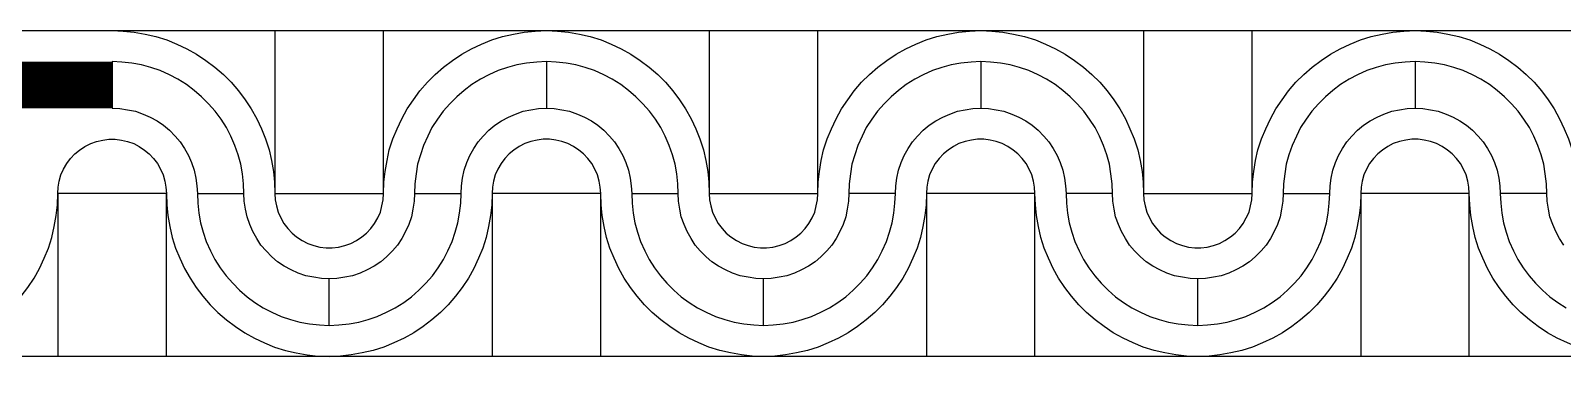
# Model space of a CAD drawing. Extents: x 190.8 to 267.1, y 124 to 174.8.
# Drawn here: x 231.282 to 232.27, y 156.955 to 157.186 of the extents above; entities that cross this region are included whole.
import ezdxf

# ---------------------------------------------------------------- set-up
doc = ezdxf.new("R2010")
doc.units = 0
doc.header["$MEASUREMENT"] = 0

msp = doc.modelspace()

# ---------------------------------------------------------------- linework, layer by layer
msp.add_line((231.26463, 157.18555), (233.39133, 157.18555))
for points in [[(231.33463, 157.18555), (231.34188, 157.1853), (231.34888, 157.18455), (231.35588, 157.1833), (231.36288, 157.1818), (231.36988, 157.17955), (231.37638, 157.1768), (231.38288, 157.1738), (231.38913, 157.1703), (231.39513, 157.1663), (231.40088, 157.16205), (231.40638, 157.1573), (231.41138, 157.1523), (231.41613, 157.1468), (231.42038, 157.14105), (231.42438, 157.13505), (231.42788, 157.1288), (231.43088, 157.1223), (231.43363, 157.1158), (231.43588, 157.1088), (231.43738, 157.1018), (231.43863, 157.0948), (231.43938, 157.0878), (231.43963, 157.08055)], [(231.43963, 157.18555), (231.43963, 157.08055), (231.50963, 157.08055), (231.50963, 157.18555)], [(231.50963, 157.08055), (231.50988, 157.0878), (231.51063, 157.0948), (231.51188, 157.1018), (231.51338, 157.1088), (231.51563, 157.1158), (231.51838, 157.1223), (231.52138, 157.1288), (231.52488, 157.13505), (231.52888, 157.14105), (231.53313, 157.1468), (231.53788, 157.1523), (231.54288, 157.1573), (231.54838, 157.16205), (231.55413, 157.1663), (231.56013, 157.1703), (231.56638, 157.1738), (231.57288, 157.1768), (231.57938, 157.17955), (231.58638, 157.1818), (231.59338, 157.1833), (231.60038, 157.18455), (231.60738, 157.1853), (231.61463, 157.18555)], [(231.61463, 157.18555), (231.62188, 157.1853), (231.62888, 157.18455), (231.63588, 157.1833), (231.64288, 157.1818), (231.64988, 157.17955), (231.65638, 157.1768), (231.66288, 157.1738), (231.66913, 157.1703), (231.67513, 157.1663), (231.68088, 157.16205), (231.68638, 157.1573), (231.69138, 157.1523), (231.69613, 157.1468), (231.70038, 157.14105), (231.70438, 157.13505), (231.70788, 157.1288), (231.71088, 157.1223), (231.71363, 157.1158), (231.71588, 157.1088), (231.71738, 157.1018), (231.71863, 157.0948), (231.71938, 157.0878), (231.71963, 157.08055)], [(231.71963, 157.18555), (231.71963, 157.08055), (231.78963, 157.08055), (231.78963, 157.18555)], [(231.78963, 157.08055), (231.78988, 157.0878), (231.79063, 157.0948), (231.79188, 157.1018), (231.79338, 157.1088), (231.79563, 157.1158), (231.79838, 157.1223), (231.80138, 157.1288), (231.80488, 157.13505), (231.80888, 157.14105), (231.81313, 157.1468), (231.81788, 157.1523), (231.82288, 157.1573), (231.82838, 157.16205), (231.83413, 157.1663), (231.84013, 157.1703), (231.84638, 157.1738), (231.85288, 157.1768), (231.85938, 157.17955), (231.86638, 157.1818), (231.87338, 157.1833), (231.88038, 157.18455), (231.88738, 157.1853), (231.89463, 157.18555)], [(231.89463, 157.18555), (231.90188, 157.1853), (231.90888, 157.18455), (231.91588, 157.1833), (231.92288, 157.1818), (231.92988, 157.17955), (231.93638, 157.1768), (231.94288, 157.1738), (231.94913, 157.1703), (231.95513, 157.1663), (231.96088, 157.16205), (231.96638, 157.1573), (231.97138, 157.1523), (231.97613, 157.1468), (231.98038, 157.14105), (231.98438, 157.13505), (231.98788, 157.1288), (231.99088, 157.1223), (231.99363, 157.1158), (231.99588, 157.1088), (231.99738, 157.1018), (231.99863, 157.0948), (231.99938, 157.0878), (231.99963, 157.08055)], [(231.99963, 157.18555), (231.99963, 157.08055), (232.06963, 157.08055), (232.06963, 157.18555)], [(232.06963, 157.08055), (232.06988, 157.0878), (232.07063, 157.0948), (232.07188, 157.1018), (232.07338, 157.1088), (232.07563, 157.1158), (232.07838, 157.1223), (232.08138, 157.1288), (232.08488, 157.13505), (232.08888, 157.14105), (232.09313, 157.1468), (232.09788, 157.1523), (232.10288, 157.1573), (232.10838, 157.16205), (232.11413, 157.1663), (232.12013, 157.1703), (232.12638, 157.1738), (232.13288, 157.1768), (232.13938, 157.17955), (232.14638, 157.1818), (232.15338, 157.1833), (232.16038, 157.18455), (232.16738, 157.1853), (232.17463, 157.18555)], [(232.17463, 157.18555), (232.18188, 157.1853), (232.18888, 157.18455), (232.19588, 157.1833), (232.20288, 157.1818), (232.20988, 157.17955), (232.21638, 157.1768), (232.22288, 157.1738), (232.22913, 157.1703), (232.23513, 157.1663), (232.24088, 157.16205), (232.24638, 157.1573), (232.25138, 157.1523), (232.25613, 157.1468), (232.26038, 157.14105), (232.26438, 157.13505), (232.26788, 157.1288), (232.27088, 157.1223), (232.27363, 157.1158), (232.27588, 157.1088), (232.27738, 157.1018), (232.27863, 157.0948), (232.27938, 157.0878), (232.27963, 157.08055)], [(231.61463, 157.16555), (231.60838, 157.1653), (231.60188, 157.16455), (231.59563, 157.16355), (231.58963, 157.1618), (231.58363, 157.1598), (231.57763, 157.15705), (231.57213, 157.1543), (231.56663, 157.1508), (231.56163, 157.14705), (231.55688, 157.1428), (231.55238, 157.1383), (231.54813, 157.13355), (231.54438, 157.12855), (231.54088, 157.12305), (231.53813, 157.11755), (231.53538, 157.11155), (231.53338, 157.10555), (231.53163, 157.09955), (231.53063, 157.0933), (231.52988, 157.0868), (231.52963, 157.08055), (231.55963, 157.08055), (231.55988, 157.08555), (231.56063, 157.09055), (231.56163, 157.09555), (231.56338, 157.10055), (231.56538, 157.10505), (231.56788, 157.10955), (231.57063, 157.1138), (231.57388, 157.11755), (231.57763, 157.1213), (231.58138, 157.12455), (231.58563, 157.1273), (231.59013, 157.1298), (231.59463, 157.1318), (231.59963, 157.13355), (231.60463, 157.13455), (231.60963, 157.1353), (231.61463, 157.13555)], [(231.89463, 157.16555), (231.88838, 157.1653), (231.88188, 157.16455), (231.87563, 157.16355), (231.86963, 157.1618), (231.86363, 157.1598), (231.85763, 157.15705), (231.85213, 157.1543), (231.84663, 157.1508), (231.84163, 157.14705), (231.83688, 157.1428), (231.83238, 157.1383), (231.82813, 157.13355), (231.82438, 157.12855), (231.82088, 157.12305), (231.81813, 157.11755), (231.81538, 157.11155), (231.81338, 157.10555), (231.81163, 157.09955), (231.81063, 157.0933), (231.80988, 157.0868), (231.80963, 157.08055)], [(231.97963, 157.08055), (231.97938, 157.0868), (231.97863, 157.0933), (231.97763, 157.09955), (231.97588, 157.10555), (231.97388, 157.11155), (231.97113, 157.11755), (231.96838, 157.12305), (231.96488, 157.12855), (231.96113, 157.13355), (231.95688, 157.1383), (231.95238, 157.1428), (231.94763, 157.14705), (231.94263, 157.1508), (231.93713, 157.1543), (231.93163, 157.15705), (231.92563, 157.1598), (231.91963, 157.1618), (231.91363, 157.16355), (231.90738, 157.16455), (231.90088, 157.1653), (231.89463, 157.16555), (231.89463, 157.13555), (231.89963, 157.1353), (231.90463, 157.13455), (231.90963, 157.13355), (231.91463, 157.1318), (231.91913, 157.1298), (231.92363, 157.1273), (231.92788, 157.12455), (231.93163, 157.1213), (231.93538, 157.11755), (231.93863, 157.1138), (231.94138, 157.10955), (231.94388, 157.10505), (231.94588, 157.10055), (231.94763, 157.09555), (231.94863, 157.09055), (231.94938, 157.08555), (231.94963, 157.08055)], [(232.17463, 157.16555), (232.16838, 157.1653), (232.16188, 157.16455), (232.15563, 157.16355), (232.14963, 157.1618), (232.14363, 157.1598), (232.13763, 157.15705), (232.13213, 157.1543), (232.12663, 157.1508), (232.12163, 157.14705), (232.11688, 157.1428), (232.11238, 157.1383), (232.10813, 157.13355), (232.10438, 157.12855), (232.10088, 157.12305), (232.09813, 157.11755), (232.09538, 157.11155), (232.09338, 157.10555), (232.09163, 157.09955), (232.09063, 157.0933), (232.08988, 157.0868), (232.08963, 157.08055), (232.11963, 157.08055), (232.11988, 157.08555), (232.12063, 157.09055), (232.12163, 157.09555), (232.12338, 157.10055), (232.12538, 157.10505), (232.12788, 157.10955), (232.13063, 157.1138), (232.13388, 157.11755), (232.13763, 157.1213), (232.14138, 157.12455), (232.14563, 157.1273), (232.15013, 157.1298), (232.15463, 157.1318), (232.15963, 157.13355), (232.16463, 157.13455), (232.16963, 157.1353), (232.17463, 157.13555)], [(232.25963, 157.08055), (232.25938, 157.0868), (232.25863, 157.0933), (232.25763, 157.09955), (232.25588, 157.10555), (232.25388, 157.11155), (232.25113, 157.11755), (232.24838, 157.12305), (232.24488, 157.12855), (232.24113, 157.13355), (232.23688, 157.1383), (232.23238, 157.1428), (232.22763, 157.14705), (232.22263, 157.1508), (232.21713, 157.1543), (232.21163, 157.15705), (232.20563, 157.1598), (232.19963, 157.1618), (232.19363, 157.16355), (232.18738, 157.16455), (232.18088, 157.1653), (232.17463, 157.16555), (232.17463, 157.13555), (232.17963, 157.1353), (232.18463, 157.13455), (232.18963, 157.13355), (232.19463, 157.1318), (232.19913, 157.1298), (232.20363, 157.1273), (232.20788, 157.12455), (232.21163, 157.1213), (232.21538, 157.11755), (232.21863, 157.1138), (232.22138, 157.10955), (232.22388, 157.10505), (232.22588, 157.10055), (232.22763, 157.09555), (232.22863, 157.09055), (232.22938, 157.08555), (232.22963, 157.08055)], [(231.83963, 157.08055), (231.83988, 157.08555), (231.84063, 157.09055), (231.84163, 157.09555), (231.84338, 157.10055), (231.84538, 157.10505), (231.84788, 157.10955), (231.85063, 157.1138), (231.85388, 157.11755), (231.85763, 157.1213), (231.86138, 157.12455), (231.86563, 157.1273), (231.87013, 157.1298), (231.87463, 157.1318), (231.87963, 157.13355), (231.88463, 157.13455), (231.88963, 157.1353), (231.89463, 157.13555)], [(231.29963, 157.08055), (231.29988, 157.08455), (231.30063, 157.08855), (231.30163, 157.09255), (231.30338, 157.0963), (231.30538, 157.0998), (231.30788, 157.10305), (231.31063, 157.10605), (231.31363, 157.10855), (231.31713, 157.1108), (231.32088, 157.1128), (231.32463, 157.11405), (231.32863, 157.11505), (231.33263, 157.11555), (231.33663, 157.11555), (231.34063, 157.11505), (231.34463, 157.11405), (231.34863, 157.1128), (231.35213, 157.1108), (231.35563, 157.10855), (231.35863, 157.10605), (231.36138, 157.10305), (231.36388, 157.0998), (231.36588, 157.0963), (231.36763, 157.09255), (231.36863, 157.08855), (231.36938, 157.08455), (231.36963, 157.08055)], [(231.64963, 157.08055), (231.64938, 157.08455), (231.64863, 157.08855), (231.64763, 157.09255), (231.64588, 157.0963), (231.64388, 157.0998), (231.64138, 157.10305), (231.63863, 157.10605), (231.63563, 157.10855), (231.63213, 157.1108), (231.62838, 157.1128), (231.62463, 157.11405), (231.62063, 157.11505), (231.61663, 157.11555), (231.61263, 157.11555), (231.60863, 157.11505), (231.60463, 157.11405), (231.60063, 157.1128), (231.59713, 157.1108), (231.59363, 157.10855), (231.59063, 157.10605), (231.58788, 157.10305), (231.58538, 157.0998), (231.58338, 157.0963), (231.58163, 157.09255), (231.58063, 157.08855), (231.57988, 157.08455), (231.57963, 157.08055)], [(231.92963, 157.08055), (231.92938, 157.08455), (231.92863, 157.08855), (231.92763, 157.09255), (231.92588, 157.0963), (231.92388, 157.0998), (231.92138, 157.10305), (231.91863, 157.10605), (231.91563, 157.10855), (231.91213, 157.1108), (231.90838, 157.1128), (231.90463, 157.11405), (231.90063, 157.11505), (231.89663, 157.11555), (231.89263, 157.11555), (231.88863, 157.11505), (231.88463, 157.11405), (231.88063, 157.1128), (231.87713, 157.1108), (231.87363, 157.10855), (231.87063, 157.10605), (231.86788, 157.10305), (231.86538, 157.0998), (231.86338, 157.0963), (231.86163, 157.09255), (231.86063, 157.08855), (231.85988, 157.08455), (231.85963, 157.08055)], [(232.20963, 157.08055), (232.20938, 157.08455), (232.20863, 157.08855), (232.20763, 157.09255), (232.20588, 157.0963), (232.20388, 157.0998), (232.20138, 157.10305), (232.19863, 157.10605), (232.19563, 157.10855), (232.19213, 157.1108), (232.18838, 157.1128), (232.18463, 157.11405), (232.18063, 157.11505), (232.17663, 157.11555), (232.17263, 157.11555), (232.16863, 157.11505), (232.16463, 157.11405), (232.16063, 157.1128), (232.15713, 157.1108), (232.15363, 157.10855), (232.15063, 157.10605), (232.14788, 157.10305), (232.14538, 157.0998), (232.14338, 157.0963), (232.14163, 157.09255), (232.14063, 157.08855), (232.13988, 157.08455), (232.13963, 157.08055)], [(231.26463, 157.00229), (231.26638, 157.0038), (231.27138, 157.0088), (231.27613, 157.0143), (231.28038, 157.02005), (231.28438, 157.02605), (231.28788, 157.0323), (231.29088, 157.0388), (231.29363, 157.0453), (231.29588, 157.0523), (231.29738, 157.0593), (231.29863, 157.0663), (231.29938, 157.0733), (231.29963, 157.08055)], [(231.36963, 156.97555), (231.36963, 157.08055), (231.29963, 157.08055), (231.29963, 156.97555)], [(231.36963, 157.08055), (231.36988, 157.0733), (231.37063, 157.0663), (231.37188, 157.0593), (231.37338, 157.0523), (231.37563, 157.0453), (231.37838, 157.0388), (231.38138, 157.0323), (231.38488, 157.02605), (231.38888, 157.02005), (231.39313, 157.0143), (231.39788, 157.0088), (231.40288, 157.0038), (231.40838, 156.99905), (231.41413, 156.9948), (231.42013, 156.9908), (231.42638, 156.9873), (231.43288, 156.9843), (231.43938, 156.98155), (231.44638, 156.9793), (231.45338, 156.9778), (231.46038, 156.97655), (231.46738, 156.9758), (231.47463, 156.97555)], [(231.38963, 157.08055), (231.38988, 157.0743), (231.39063, 157.0678), (231.39163, 157.06155), (231.39338, 157.05555), (231.39538, 157.04955), (231.39813, 157.04355), (231.40088, 157.03805), (231.40438, 157.03255), (231.40813, 157.02755), (231.41238, 157.0228), (231.41688, 157.0183), (231.42163, 157.01405), (231.42663, 157.0103), (231.43213, 157.0068), (231.43763, 157.00405), (231.44363, 157.0013), (231.44963, 156.9993), (231.45563, 156.99755), (231.46188, 156.99655), (231.46838, 156.9958), (231.47463, 156.99555), (231.47463, 157.02555), (231.46963, 157.0258), (231.46463, 157.02655), (231.45963, 157.02755), (231.45463, 157.0293), (231.45013, 157.0313), (231.44563, 157.0338), (231.44138, 157.03655), (231.43763, 157.0398), (231.43388, 157.04355), (231.43063, 157.0473), (231.42788, 157.05155), (231.42538, 157.05605), (231.42338, 157.06055), (231.42163, 157.06555), (231.42063, 157.07055), (231.41988, 157.07555), (231.41963, 157.08055)], [(231.43963, 157.08055), (231.43988, 157.07655), (231.44063, 157.07255), (231.44163, 157.06855), (231.44338, 157.0648), (231.44538, 157.0613), (231.44788, 157.05805), (231.45063, 157.05505), (231.45363, 157.05255), (231.45713, 157.0503), (231.46088, 157.0483), (231.46463, 157.04705), (231.46863, 157.04605), (231.47263, 157.04555), (231.47663, 157.04555), (231.48063, 157.04605), (231.48463, 157.04705), (231.48863, 157.0483), (231.49213, 157.0503), (231.49563, 157.05255), (231.49863, 157.05505), (231.50138, 157.05805), (231.50388, 157.0613), (231.50588, 157.0648), (231.50763, 157.06855), (231.50863, 157.07255), (231.50938, 157.07655), (231.50963, 157.08055)], [(231.52963, 157.08055), (231.52938, 157.07555), (231.52863, 157.07055), (231.52763, 157.06555), (231.52588, 157.06055), (231.52388, 157.05605), (231.52138, 157.05155), (231.51863, 157.0473), (231.51538, 157.04355), (231.51163, 157.0398), (231.50788, 157.03655), (231.50363, 157.0338), (231.49913, 157.0313), (231.49463, 157.0293), (231.48963, 157.02755), (231.48463, 157.02655), (231.47963, 157.0258), (231.47463, 157.02555)], [(231.57963, 157.08055), (231.57938, 157.0733), (231.57863, 157.0663), (231.57738, 157.0593), (231.57588, 157.0523), (231.57363, 157.0453), (231.57088, 157.0388), (231.56788, 157.0323), (231.56438, 157.02605), (231.56038, 157.02005), (231.55613, 157.0143), (231.55138, 157.0088), (231.54638, 157.0038), (231.54088, 156.99905), (231.53513, 156.9948), (231.52913, 156.9908), (231.52288, 156.9873), (231.51638, 156.9843), (231.50988, 156.98155), (231.50288, 156.9793), (231.49588, 156.9778), (231.48888, 156.97655), (231.48188, 156.9758), (231.47463, 156.97555)], [(231.47463, 156.99555), (231.48088, 156.9958), (231.48738, 156.99655), (231.49363, 156.99755), (231.49963, 156.9993), (231.50563, 157.0013), (231.51163, 157.00405), (231.51713, 157.0068), (231.52263, 157.0103), (231.52763, 157.01405), (231.53238, 157.0183), (231.53688, 157.0228), (231.54113, 157.02755), (231.54488, 157.03255), (231.54838, 157.03805), (231.55113, 157.04355), (231.55388, 157.04955), (231.55588, 157.05555), (231.55763, 157.06155), (231.55863, 157.0678), (231.55938, 157.0743), (231.55963, 157.08055)], [(231.64963, 156.97555), (231.64963, 157.08055), (231.57963, 157.08055), (231.57963, 156.97555)], [(231.75463, 156.97555), (231.74738, 156.9758), (231.74038, 156.97655), (231.73338, 156.9778), (231.72638, 156.9793), (231.71938, 156.98155), (231.71288, 156.9843), (231.70638, 156.9873), (231.70013, 156.9908), (231.69413, 156.9948), (231.68838, 156.99905), (231.68288, 157.0038), (231.67788, 157.0088), (231.67313, 157.0143), (231.66888, 157.02005), (231.66488, 157.02605), (231.66138, 157.0323), (231.65838, 157.0388), (231.65563, 157.0453), (231.65338, 157.0523), (231.65188, 157.0593), (231.65063, 157.0663), (231.64988, 157.0733), (231.64963, 157.08055)], [(231.66963, 157.08055), (231.66988, 157.0743), (231.67063, 157.0678), (231.67163, 157.06155), (231.67338, 157.05555), (231.67538, 157.04955), (231.67813, 157.04355), (231.68088, 157.03805), (231.68438, 157.03255), (231.68813, 157.02755), (231.69238, 157.0228), (231.69688, 157.0183), (231.70163, 157.01405), (231.70663, 157.0103), (231.71213, 157.0068), (231.71763, 157.00405), (231.72363, 157.0013), (231.72963, 156.9993), (231.73563, 156.99755), (231.74188, 156.99655), (231.74838, 156.9958), (231.75463, 156.99555), (231.75463, 157.02555), (231.74963, 157.0258), (231.74463, 157.02655), (231.73963, 157.02755), (231.73463, 157.0293), (231.73013, 157.0313), (231.72563, 157.0338), (231.72138, 157.03655), (231.71763, 157.0398), (231.71388, 157.04355), (231.71063, 157.0473), (231.70788, 157.05155), (231.70538, 157.05605), (231.70338, 157.06055), (231.70163, 157.06555), (231.70063, 157.07055), (231.69988, 157.07555), (231.69963, 157.08055)], [(231.71963, 157.08055), (231.71988, 157.07655), (231.72063, 157.07255), (231.72163, 157.06855), (231.72338, 157.0648), (231.72538, 157.0613), (231.72788, 157.05805), (231.73063, 157.05505), (231.73363, 157.05255), (231.73713, 157.0503), (231.74088, 157.0483), (231.74463, 157.04705), (231.74863, 157.04605), (231.75263, 157.04555), (231.75663, 157.04555), (231.76063, 157.04605), (231.76463, 157.04705), (231.76863, 157.0483), (231.77213, 157.0503), (231.77563, 157.05255), (231.77863, 157.05505), (231.78138, 157.05805), (231.78388, 157.0613), (231.78588, 157.0648), (231.78763, 157.06855), (231.78863, 157.07255), (231.78938, 157.07655), (231.78963, 157.08055)], [(231.75463, 156.99555), (231.76088, 156.9958), (231.76738, 156.99655), (231.77363, 156.99755), (231.77963, 156.9993), (231.78563, 157.0013), (231.79163, 157.00405), (231.79713, 157.0068), (231.80263, 157.0103), (231.80763, 157.01405), (231.81238, 157.0183), (231.81688, 157.0228), (231.82113, 157.02755), (231.82488, 157.03255), (231.82838, 157.03805), (231.83113, 157.04355), (231.83388, 157.04955), (231.83588, 157.05555), (231.83763, 157.06155), (231.83863, 157.0678), (231.83938, 157.0743), (231.83963, 157.08055), (231.80963, 157.08055), (231.80938, 157.07555), (231.80863, 157.07055), (231.80763, 157.06555), (231.80588, 157.06055), (231.80388, 157.05605), (231.80138, 157.05155), (231.79863, 157.0473), (231.79538, 157.04355), (231.79163, 157.0398), (231.78788, 157.03655), (231.78363, 157.0338), (231.77913, 157.0313), (231.77463, 157.0293), (231.76963, 157.02755), (231.76463, 157.02655), (231.75963, 157.0258), (231.75463, 157.02555)], [(231.85963, 157.08055), (231.85938, 157.0733), (231.85863, 157.0663), (231.85738, 157.0593), (231.85588, 157.0523), (231.85363, 157.0453), (231.85088, 157.0388), (231.84788, 157.0323), (231.84438, 157.02605), (231.84038, 157.02005), (231.83613, 157.0143), (231.83138, 157.0088), (231.82638, 157.0038), (231.82088, 156.99905), (231.81513, 156.9948), (231.80913, 156.9908), (231.80288, 156.9873), (231.79638, 156.9843), (231.78988, 156.98155), (231.78288, 156.9793), (231.77588, 156.9778), (231.76888, 156.97655), (231.76188, 156.9758), (231.75463, 156.97555)], [(231.92963, 156.97555), (231.92963, 157.08055), (231.85963, 157.08055), (231.85963, 156.97555)], [(232.03463, 156.97555), (232.02738, 156.9758), (232.02038, 156.97655), (232.01338, 156.9778), (232.00638, 156.9793), (231.99938, 156.98155), (231.99288, 156.9843), (231.98638, 156.9873), (231.98013, 156.9908), (231.97413, 156.9948), (231.96838, 156.99905), (231.96288, 157.0038), (231.95788, 157.0088), (231.95313, 157.0143), (231.94888, 157.02005), (231.94488, 157.02605), (231.94138, 157.0323), (231.93838, 157.0388), (231.93563, 157.0453), (231.93338, 157.0523), (231.93188, 157.0593), (231.93063, 157.0663), (231.92988, 157.0733), (231.92963, 157.08055)], [(231.99963, 157.08055), (231.99988, 157.07655), (232.00063, 157.07255), (232.00163, 157.06855), (232.00338, 157.0648), (232.00538, 157.0613), (232.00788, 157.05805), (232.01063, 157.05505), (232.01363, 157.05255), (232.01713, 157.0503), (232.02088, 157.0483), (232.02463, 157.04705), (232.02863, 157.04605), (232.03263, 157.04555), (232.03663, 157.04555), (232.04063, 157.04605), (232.04463, 157.04705), (232.04863, 157.0483), (232.05213, 157.0503), (232.05563, 157.05255), (232.05863, 157.05505), (232.06138, 157.05805), (232.06388, 157.0613), (232.06588, 157.0648), (232.06763, 157.06855), (232.06863, 157.07255), (232.06938, 157.07655), (232.06963, 157.08055)], [(232.08963, 157.08055), (232.08938, 157.07555), (232.08863, 157.07055), (232.08763, 157.06555), (232.08588, 157.06055), (232.08388, 157.05605), (232.08138, 157.05155), (232.07863, 157.0473), (232.07538, 157.04355), (232.07163, 157.0398), (232.06788, 157.03655), (232.06363, 157.0338), (232.05913, 157.0313), (232.05463, 157.0293), (232.04963, 157.02755), (232.04463, 157.02655), (232.03963, 157.0258), (232.03463, 157.02555)], [(232.13963, 157.08055), (232.13938, 157.0733), (232.13863, 157.0663), (232.13738, 157.0593), (232.13588, 157.0523), (232.13363, 157.0453), (232.13088, 157.0388), (232.12788, 157.0323), (232.12438, 157.02605), (232.12038, 157.02005), (232.11613, 157.0143), (232.11138, 157.0088), (232.10638, 157.0038), (232.10088, 156.99905), (232.09513, 156.9948), (232.08913, 156.9908), (232.08288, 156.9873), (232.07638, 156.9843), (232.06988, 156.98155), (232.06288, 156.9793), (232.05588, 156.9778), (232.04888, 156.97655), (232.04188, 156.9758), (232.03463, 156.97555)], [(232.03463, 156.99555), (232.04088, 156.9958), (232.04738, 156.99655), (232.05363, 156.99755), (232.05963, 156.9993), (232.06563, 157.0013), (232.07163, 157.00405), (232.07713, 157.0068), (232.08263, 157.0103), (232.08763, 157.01405), (232.09238, 157.0183), (232.09688, 157.0228), (232.10113, 157.02755), (232.10488, 157.03255), (232.10838, 157.03805), (232.11113, 157.04355), (232.11388, 157.04955), (232.11588, 157.05555), (232.11763, 157.06155), (232.11863, 157.0678), (232.11938, 157.0743), (232.11963, 157.08055)], [(232.20963, 156.97555), (232.20963, 157.08055), (232.13963, 157.08055), (232.13963, 156.97555)], [(232.31463, 156.97555), (232.30738, 156.9758), (232.30038, 156.97655), (232.29338, 156.9778), (232.28638, 156.9793), (232.27938, 156.98155), (232.27288, 156.9843), (232.26638, 156.9873), (232.26013, 156.9908), (232.25413, 156.9948), (232.24838, 156.99905), (232.24288, 157.0038), (232.23788, 157.0088), (232.23313, 157.0143), (232.22888, 157.02005), (232.22488, 157.02605), (232.22138, 157.0323), (232.21838, 157.0388), (232.21563, 157.0453), (232.21338, 157.0523), (232.21188, 157.0593), (232.21063, 157.0663), (232.20988, 157.0733), (232.20963, 157.08055)], [(232.27063, 157.0473), (232.26788, 157.05155), (232.26538, 157.05605), (232.26338, 157.06055), (232.26163, 157.06555), (232.26063, 157.07055), (232.25988, 157.07555), (232.25963, 157.08055), (232.22963, 157.08055), (232.22988, 157.0743), (232.23063, 157.0678), (232.23163, 157.06155), (232.23338, 157.05555), (232.23538, 157.04955), (232.23813, 157.04355), (232.24088, 157.03805), (232.24438, 157.03255), (232.24813, 157.02755), (232.25238, 157.0228), (232.25688, 157.0183), (232.26163, 157.01405), (232.26663, 157.0103), (232.27213, 157.0068)], [(233.36463, 156.97555), (231.26463, 156.97555)]]:
    msp.add_lwpolyline(points)
at = {"const_width": 0.03}
msp.add_lwpolyline([(231.08402, 156.96994), (231.26463, 157.15055), (231.33463, 157.15055)], dxfattribs=at)
for points in [[(231.41963, 157.08055), (231.41938, 157.0868), (231.41863, 157.0933), (231.41763, 157.09955), (231.41588, 157.10555), (231.41388, 157.11155), (231.41113, 157.11755), (231.40838, 157.12305), (231.40488, 157.12855), (231.40113, 157.13355), (231.39688, 157.1383), (231.39238, 157.1428), (231.38763, 157.14705), (231.38263, 157.1508), (231.37713, 157.1543), (231.37163, 157.15705), (231.36563, 157.1598), (231.35963, 157.1618), (231.35363, 157.16355), (231.34738, 157.16455), (231.34088, 157.1653), (231.33463, 157.16555), (231.33463, 157.13555), (231.33963, 157.1353), (231.34463, 157.13455), (231.34963, 157.13355), (231.35463, 157.1318), (231.35913, 157.1298), (231.36363, 157.1273), (231.36788, 157.12455), (231.37163, 157.1213), (231.37538, 157.11755), (231.37863, 157.1138), (231.38138, 157.10955), (231.38388, 157.10505), (231.38588, 157.10055), (231.38763, 157.09555), (231.38863, 157.09055), (231.38938, 157.08555), (231.38963, 157.08055)], [(231.69963, 157.08055), (231.69938, 157.0868), (231.69863, 157.0933), (231.69763, 157.09955), (231.69588, 157.10555), (231.69388, 157.11155), (231.69113, 157.11755), (231.68838, 157.12305), (231.68488, 157.12855), (231.68113, 157.13355), (231.67688, 157.1383), (231.67238, 157.1428), (231.66763, 157.14705), (231.66263, 157.1508), (231.65713, 157.1543), (231.65163, 157.15705), (231.64563, 157.1598), (231.63963, 157.1618), (231.63363, 157.16355), (231.62738, 157.16455), (231.62088, 157.1653), (231.61463, 157.16555), (231.61463, 157.13555), (231.61963, 157.1353), (231.62463, 157.13455), (231.62963, 157.13355), (231.63463, 157.1318), (231.63913, 157.1298), (231.64363, 157.1273), (231.64788, 157.12455), (231.65163, 157.1213), (231.65538, 157.11755), (231.65863, 157.1138), (231.66138, 157.10955), (231.66388, 157.10505), (231.66588, 157.10055), (231.66763, 157.09555), (231.66863, 157.09055), (231.66938, 157.08555), (231.66963, 157.08055)], [(231.94963, 157.08055), (231.94988, 157.0743), (231.95063, 157.0678), (231.95163, 157.06155), (231.95338, 157.05555), (231.95538, 157.04955), (231.95813, 157.04355), (231.96088, 157.03805), (231.96438, 157.03255), (231.96813, 157.02755), (231.97238, 157.0228), (231.97688, 157.0183), (231.98163, 157.01405), (231.98663, 157.0103), (231.99213, 157.0068), (231.99763, 157.00405), (232.00363, 157.0013), (232.00963, 156.9993), (232.01563, 156.99755), (232.02188, 156.99655), (232.02838, 156.9958), (232.03463, 156.99555), (232.03463, 157.02555), (232.02963, 157.0258), (232.02463, 157.02655), (232.01963, 157.02755), (232.01463, 157.0293), (232.01013, 157.0313), (232.00563, 157.0338), (232.00138, 157.03655), (231.99763, 157.0398), (231.99388, 157.04355), (231.99063, 157.0473), (231.98788, 157.05155), (231.98538, 157.05605), (231.98338, 157.06055), (231.98163, 157.06555), (231.98063, 157.07055), (231.97988, 157.07555), (231.97963, 157.08055)]]:
    msp.add_lwpolyline(points, close=True)

doc.saveas('drawing.dxf')
